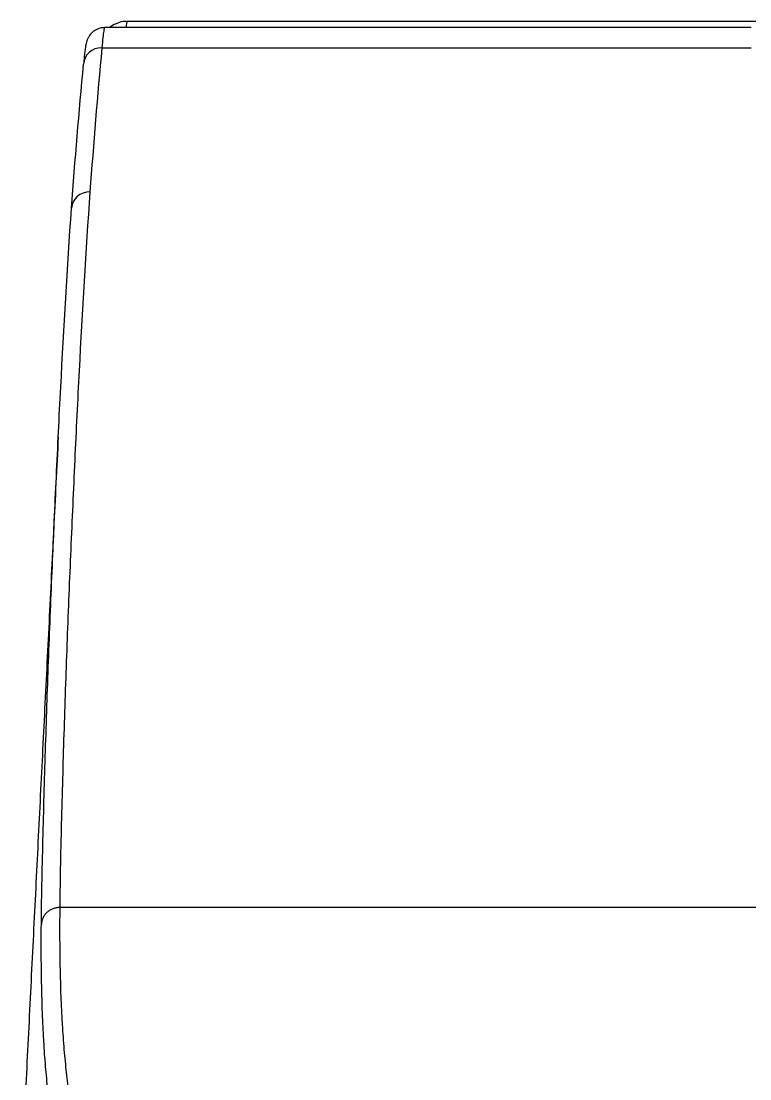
# Model space of a CAD drawing. Extents: x 2759 to 9191, y -64 to 2464.
# Drawn here: x 4098.6 to 4138.2, y 721.4 to 778.9 of the extents above; entities that cross this region are included whole.
import ezdxf

# ---------------------------------------------------------------- set-up
doc = ezdxf.new("R2010")
doc.units = 0
doc.header["$LTSCALE"] = 20
doc.header["$MEASUREMENT"] = 0
doc.layers.get('0').update_dxf_attribs({"linetype": 'CONTINUOUS'})

msp = doc.modelspace()

# ---------------------------------------------------------------- linework, layer by layer
at = {"color": 7, "linetype": 'Continuous'}
msp.add_line((4138.28, 778.595), (4103.133, 778.595), dxfattribs=at)
for centre, major_axis, ratio, start_param, end_param in [((4102.984, 776.557), (0.996, -0.093), 0.944943, 1.658443, 3.186842), ((4102.334, 768.719), (0.997, -0.073), 0.945109, 1.639544, 3.165682)]:
    msp.add_ellipse(centre, major_axis=major_axis, ratio=ratio, start_param=start_param, end_param=end_param, dxfattribs=at)
for points, knots in [([(4103.133, 778.577), (4103.07, 778.585), (4102.895, 778.588), (4102.636, 778.479), (4102.414, 778.307), (4102.28, 778.133), (4102.203, 777.986), (4102.152, 777.848), (4102.117, 777.707), (4102.077, 777.477), (4102.04, 777.188), (4102.007, 776.843), (4101.999, 776.745)], [0, 0, 0, 0, 0.02898, 0.083274, 0.128532, 0.169572, 0.210224, 0.263503, 0.36132, 0.531762, 0.874905, 1, 1, 1, 1]), ([(4103.133, 778.595), (4103.132, 778.595), (4103.131, 778.595), (4103.126, 778.591), (4103.124, 778.587), (4103.109, 778.556), (4103.097, 778.499), (4103.069, 778.323), (4103.053, 778.203), (4103.021, 777.901), (4103.003, 777.718), (4102.984, 777.503)], [0, 0, 0, 0, 0.03874, 0.03874, 0.112683, 0.112683, 0.408455, 0.408455, 0.704228, 0.704228, 1, 1, 1, 1]), ([(4104.31, 778.927), (4104.295, 778.929), (4104.106, 778.955), (4103.775, 778.839), (4103.504, 778.682), (4103.396, 778.595)], [0, 0, 0, 0, 0.045368, 0.577812, 1, 1, 1, 1]), ([(4104.31, 778.927), (4104.295, 778.929), (4104.106, 778.955), (4103.775, 778.839), (4103.504, 778.682), (4103.396, 778.595)], [0, 0, 0, 0, 0.045368, 0.577812, 1, 1, 1, 1]), ([(4104.349, 778.935), (4104.345, 778.935), (4104.34, 778.927), (4104.332, 778.897), (4104.323, 778.853), (4104.313, 778.779), (4104.305, 778.712), (4104.302, 778.688), (4104.298, 778.649), (4104.297, 778.636), (4104.295, 778.619), (4104.295, 778.616), (4104.294, 778.612)], [0, 0, 0, 0, 0.262743, 0.262743, 0.525487, 0.78823, 0.78823, 0.919602, 0.919602, 0.985288, 0.985288, 1, 1, 1, 1]), ([(4102.334, 769.664), (4102.097, 766.42), (4101.913, 763.175), (4101.662, 758.308), (4101.582, 756.685), (4101.43, 753.44), (4101.358, 751.818), (4101.22, 748.573), (4101.088, 745.328), (4100.975, 742.083), (4100.873, 738.838), (4100.827, 737.216), (4100.765, 734.782), (4100.745, 733.97), (4100.712, 732.348), (4100.699, 731.536), (4100.692, 730.725)], [0, 0, 0, 0, 0.25, 0.25, 0.375, 0.375, 0.5, 0.5, 0.625, 0.75, 0.75, 0.875, 0.875, 0.9375, 0.9375, 1, 1, 1, 1]), ([(4099.693, 729.831), (4099.701, 730.642), (4099.714, 731.453), (4099.747, 733.075), (4099.766, 733.886), (4099.829, 736.319), (4099.874, 737.942), (4099.977, 741.187), (4100.033, 742.81), (4100.155, 746.055), (4100.221, 747.677), (4100.359, 750.923), (4100.431, 752.545), (4100.583, 755.79), (4100.663, 757.413), (4100.915, 762.28), (4101.099, 765.525), (4101.335, 768.769)], [0, 0, 0, 0, 0.0625, 0.0625, 0.125, 0.125, 0.25, 0.25, 0.375, 0.375, 0.5, 0.5, 0.625, 0.625, 0.75, 0.75, 1, 1, 1, 1]), ([(4100.692, 730.726), (4100.629, 730.726), (4100.565, 730.72), (4100.441, 730.698), (4100.38, 730.681), (4100.263, 730.637), (4100.206, 730.609), (4100.1, 730.545), (4100.05, 730.508), (4099.958, 730.426), (4099.916, 730.381), (4099.842, 730.284), (4099.81, 730.232), (4099.757, 730.123), (4099.736, 730.067), (4099.706, 729.951), (4099.697, 729.891), (4099.693, 729.831)], [0, 0, 0, 0, 0.125, 0.125, 0.25, 0.25, 0.375, 0.375, 0.5, 0.5, 0.625, 0.625, 0.75, 0.75, 0.875, 0.875, 1, 1, 1, 1]), ([(4100.692, 730.726), (4100.681, 729.54), (4100.686, 728.416), (4100.73, 726.296), (4100.769, 725.298), (4100.853, 723.896), (4100.886, 723.444), (4100.96, 722.572), (4101.001, 722.151), (4101.07, 721.544), (4101.094, 721.345), (4101.143, 720.956), (4101.169, 720.766), (4101.251, 720.206), (4101.311, 719.848), (4101.381, 719.506)], [0, 0, 0, 0, 0.25, 0.25, 0.5, 0.5, 0.625, 0.625, 0.75, 0.75, 0.8125, 0.8125, 0.875, 0.875, 1, 1, 1, 1]), ([(4100.384, 718.571), (4100.313, 718.914), (4100.253, 719.273), (4100.171, 719.835), (4100.145, 720.027), (4100.096, 720.418), (4100.072, 720.617), (4100.003, 721.226), (4099.961, 721.649), (4099.887, 722.524), (4099.855, 722.978), (4099.77, 724.385), (4099.731, 725.386), (4099.688, 727.514), (4099.682, 728.641), (4099.693, 729.831)], [0, 0, 0, 0, 0.125, 0.125, 0.1875, 0.1875, 0.25, 0.25, 0.375, 0.375, 0.5, 0.5, 0.75, 0.75, 1, 1, 1, 1])]:
    msp.add_open_spline(points, degree=3, knots=knots, dxfattribs=at)
for points, degree in [([(4139.12, 778.935), (4127.529, 778.935), (4115.939, 778.935), (4104.349, 778.935)], 3), ([(4102.984, 777.503), (4102.741, 774.89), (4102.524, 772.277), (4102.334, 769.664)], 3), ([(4102.984, 777.503), (4114.749, 777.503), (4126.515, 777.503), (4138.28, 777.503)], 3), ([(4101.335, 768.769), (4101.525, 771.382), (4101.742, 773.995), (4101.985, 776.607)], 3), ([(4100.612, 756.343), (4098.596, 716.025)], 1), ([(4491.072, 730.726), (4360.945, 730.726), (4230.819, 730.726), (4100.692, 730.726)], 3)]:
    msp.add_open_spline(points, degree=degree, dxfattribs=at)

doc.saveas('drawing.dxf')
